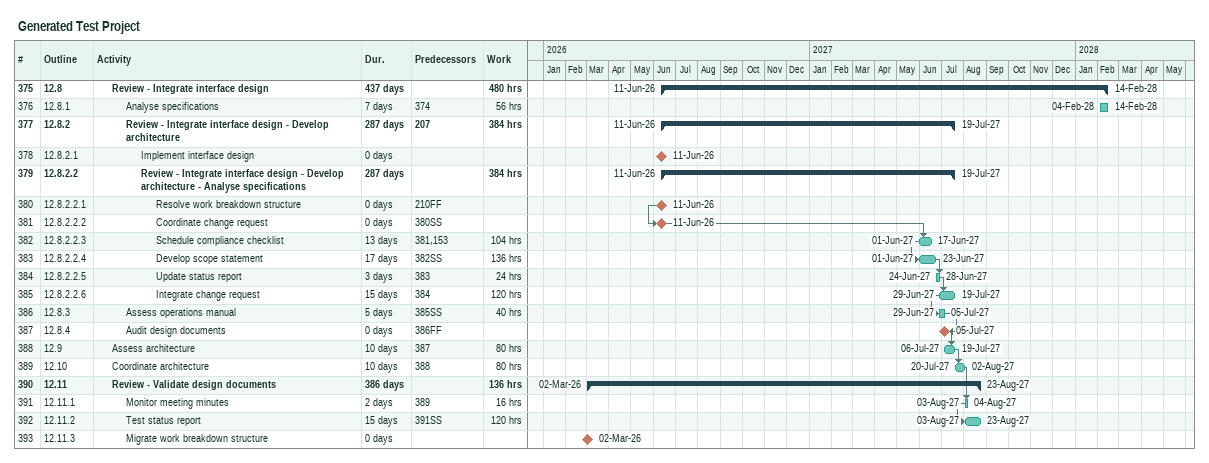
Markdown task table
Generated Test Project

| ID | WBS | Task | Duration | Start | Finish | Predecessors | Work (h) |
|---|---|---|---|---|---|---|---|
| 375 | 12.8 | **Review - Integrate interface design** | 437d | 2026-06-11 | 2028-02-14 |  | 480 |
| 376 | 12.8.1 | Analyse specifications | 7d | 2028-02-04 | 2028-02-14 | 374 | 56 |
| 377 | 12.8.2 | **Review - Integrate interface design - Develop architecture** | 287d | 2026-06-11 | 2027-07-19 | 207 | 384 |
| 378 | 12.8.2.1 | Implement interface design | 0d | 2026-06-11 | 2026-06-11 |  |  |
| 379 | 12.8.2.2 | **Review - Integrate interface design - Develop architecture - Analyse specifications** | 287d | 2026-06-11 | 2027-07-19 |  | 384 |
| 380 | 12.8.2.2.1 | Resolve work breakdown structure | 0d | 2026-06-11 | 2026-06-11 | 210FF |  |
| 381 | 12.8.2.2.2 | Coordinate change request | 0d | 2026-06-11 | 2026-06-11 | 380SS |  |
| 382 | 12.8.2.2.3 | Schedule compliance checklist | 13d | 2027-06-01 | 2027-06-17 | 381, 153 | 104 |
| 383 | 12.8.2.2.4 | Develop scope statement | 17d | 2027-06-01 | 2027-06-23 | 382SS | 136 |
| 384 | 12.8.2.2.5 | Update status report | 3d | 2027-06-24 | 2027-06-28 | 383 | 24 |
| 385 | 12.8.2.2.6 | Integrate change request | 15d | 2027-06-29 | 2027-07-19 | 384 | 120 |
| 386 | 12.8.3 | Assess operations manual | 5d | 2027-06-29 | 2027-07-05 | 385SS | 40 |
| 387 | 12.8.4 | Audit design documents | 0d | 2027-07-05 | 2027-07-05 | 386FF |  |
| 388 | 12.9 | Assess architecture | 10d | 2027-07-06 | 2027-07-19 | 387 | 80 |
| 389 | 12.10 | Coordinate architecture | 10d | 2027-07-20 | 2027-08-02 | 388 | 80 |
| 390 | 12.11 | **Review - Validate design documents** | 386d | 2026-03-02 | 2027-08-23 |  | 136 |
| 391 | 12.11.1 | Monitor meeting minutes | 2d | 2027-08-03 | 2027-08-04 | 389 | 16 |
| 392 | 12.11.2 | Test status report | 15d | 2027-08-03 | 2027-08-23 | 391SS | 120 |
| 393 | 12.11.3 | Migrate work breakdown structure | 0d | 2026-03-02 | 2026-03-02 |  |  |
